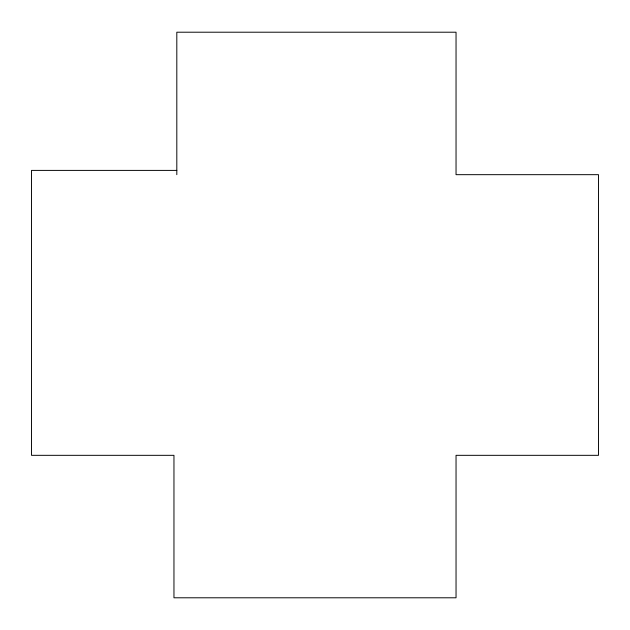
<?xml version="1.0" encoding="UTF-8"?>
<svg xmlns="http://www.w3.org/2000/svg" width="630" height="630" viewBox="0 0 630 630"><rect width="100%" height="100%" fill="white"/><g stroke="black" fill="none" stroke-linecap="round" stroke-linejoin="round"><path stroke-width="0.94" d="M176.81 170.399L31.5 170.399L31.5 455.325L173.959 455.325L173.959 597.791L456.041 597.791L456.041 455.325L598.5 455.325L598.5 174.675L456.041 174.675L456.041 32.209L176.81 32.209L176.81 174.675"/></g></svg>
